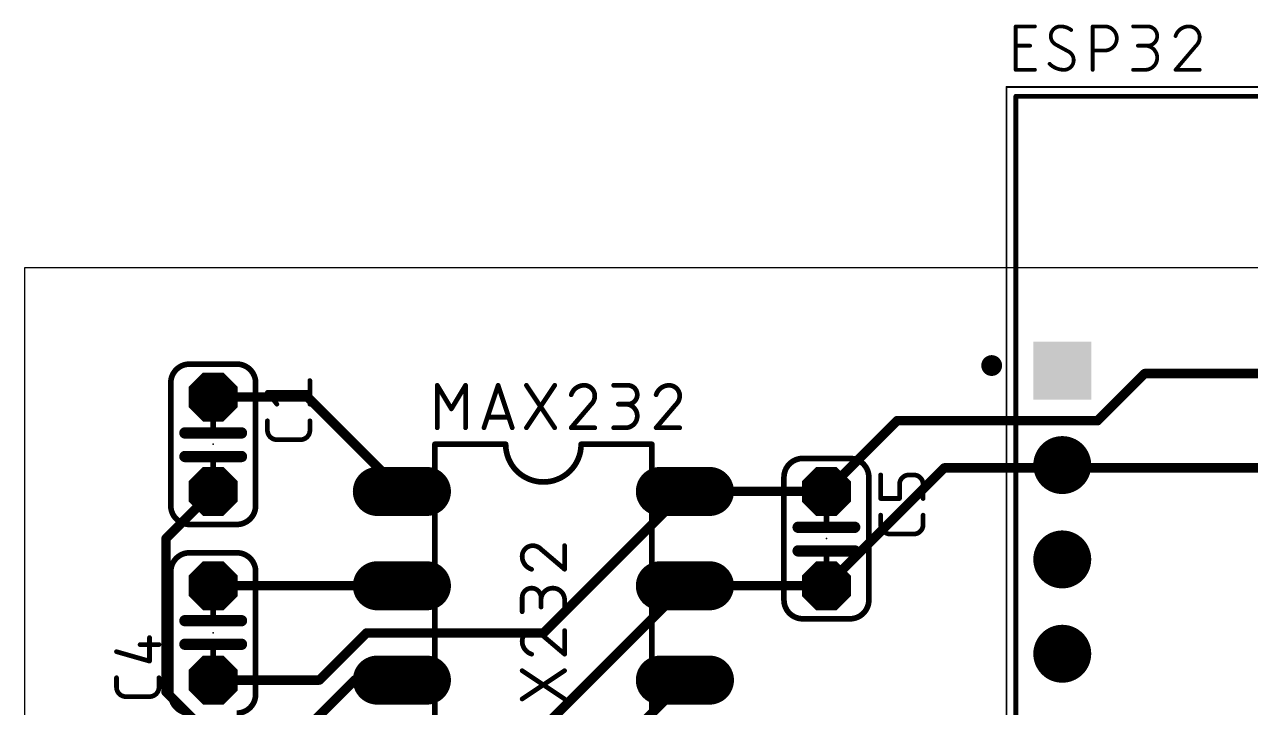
# Model space of a CAD drawing. Extents: x 0 to 84, y -53 to 109.
# Drawn here: x 0 to 33.01, y 90.7 to 109.09 of the extents above; entities that cross this region are included whole.
import ezdxf

# ---------------------------------------------------------------- set-up
doc = ezdxf.new("R2010")
doc.units = 0
for name, color, linetype in [('16', 132, 'CONTINUOUS'), ('17', 110, 'CONTINUOUS'), ('20', 31, 'CONTINUOUS'), ('21', 253, 'CONTINUOUS'), ('23', 53, 'CONTINUOUS'), ('25', 253, 'CONTINUOUS'), ('27', 253, 'CONTINUOUS'), ('39', 12, 'CONTINUOUS'), ('51', 253, 'CONTINUOUS')]:
    doc.layers.add(name, color=color, linetype=linetype)

# ---------------------------------------------------------------- blocks, each defined once
blk = doc.blocks.new('OCTAGONP')
at = {"const_width": 0.5}
blk.add_lwpolyline([(-0.25, -0.1036), (-0.25, 0.1036), (-0.1036, 0.25), (0.1036, 0.25), (0.25, 0.1036), (0.25, -0.1036), (0.1036, -0.25), (-0.1036, -0.25), (-0.25, -0.1036), (-0.25, 0.1036)], dxfattribs=at)
blk = doc.blocks.new('SQUAREP')
blk.add_solid([(-0.5, -0.5), (0.5, -0.5), (-0.5, 0.5), (0.5, 0.5)])
blk = doc.blocks.new('ROUNDP')
at = {"const_width": 0.5}
blk.add_lwpolyline([(0, -0.25, 1), (0, 0.25, 1), (0, -0.25)], format="xyb", dxfattribs=at)
blk = doc.blocks.new('LONGP100')
at = {"const_width": 1}
blk.add_lwpolyline([(-0.5, 0), (0.5, 0)], dxfattribs=at)
at = {"const_width": 0.5}
for points in [[(-0.5, 0.25, 1), (-0.5, -0.25)], [(0.5, -0.25, 1), (0.5, 0.25)]]:
    blk.add_lwpolyline(points, format="xyb", dxfattribs=at)

msp = doc.modelspace()

# ---------------------------------------------------------------- linework, layer by layer
at = {"layer": '16', "const_width": 0.254}
for points in [[(28.8925, 98.425), (30.1625, 99.695)], [(30.1625, 99.695), (53.34, 99.695)], [(7.62, 99.06), (5.08, 99.06)], [(10.16, 96.52), (7.62, 99.06)], [(21.59, 96.52), (23.495, 98.425)], [(23.495, 98.425), (28.8925, 98.425)], [(21.59, 93.98), (24.765, 97.155)], [(24.765, 97.155), (27.94, 97.155)], [(27.94, 97.155), (27.94, 97.23)], [(44.1325, 97.155), (27.94, 97.155)], [(5.08, 96.52), (3.81, 95.25)], [(17.78, 96.52), (13.97, 92.71)], [(17.78, 96.52), (21.59, 96.52)], [(3.81, 95.25), (3.81, 91.1225)], [(10.16, 93.98), (5.08, 93.98)], [(17.78, 93.98), (12.3825, 88.5825)], [(21.59, 93.98), (17.78, 93.98)], [(9.2075, 92.71), (7.9375, 91.44)], [(13.97, 92.71), (9.2075, 92.71)], [(7.9375, 91.44), (5.08, 91.44)], [(7.62, 90.17), (8.89, 91.44)], [(8.89, 91.44), (10.16, 91.44)], [(13.0175, 86.6775), (17.78, 91.44)], [(3.81, 91.1225), (4.7625, 90.17)]]:
    msp.add_lwpolyline(points, dxfattribs=at)
at = {"layer": '16', "const_width": 0.127}
for points in [[(30.1625, 99.7585, 1), (30.1625, 99.6315)], [(30.2074, 99.6501, 1), (30.1176, 99.7399)], [(5.08, 99.1235, 1), (5.08, 98.9965)], [(7.6649, 99.1049, 1), (7.5751, 99.0151)], [(7.62, 98.9965, 1), (7.62, 99.1235)], [(23.495, 98.4885, 1), (23.495, 98.3615)], [(23.5399, 98.3801, 1), (23.4501, 98.4699)], [(28.8476, 98.4699, 1), (28.9374, 98.3801)], [(28.8925, 98.3615, 1), (28.8925, 98.4885)], [(24.765, 97.2185, 1), (24.765, 97.0915)], [(24.8099, 97.1101, 1), (24.7201, 97.1999)], [(28.0035, 97.23, 1), (27.8765, 97.23)], [(27.94, 97.2185, 1), (27.94, 97.0915)], [(27.8765, 97.155, 1), (28.0035, 97.155)], [(27.94, 97.0915, 1), (27.94, 97.2185)], [(5.1249, 96.4751, 1), (5.0351, 96.5649)], [(10.1151, 96.4751, 1), (10.2049, 96.5649)], [(17.78, 96.5835, 1), (17.78, 96.4565)], [(17.8249, 96.4751, 1), (17.7351, 96.5649)], [(21.5451, 96.5649, 1), (21.6349, 96.4751)], [(21.59, 96.4565, 1), (21.59, 96.5835)], [(3.8735, 95.25, 1), (3.7465, 95.25)], [(3.7651, 95.2949, 1), (3.8549, 95.2051)], [(5.08, 94.0435, 1), (5.08, 93.9165)], [(10.16, 93.9165, 1), (10.16, 94.0435)], [(17.78, 94.0435, 1), (17.78, 93.9165)], [(17.8249, 93.9351, 1), (17.7351, 94.0249)], [(21.5451, 94.0249, 1), (21.6349, 93.9351)], [(21.59, 93.9165, 1), (21.59, 94.0435)], [(9.2075, 92.7735, 1), (9.2075, 92.6465)], [(9.2524, 92.6651, 1), (9.1626, 92.7549)], [(13.9251, 92.7549, 1), (14.0149, 92.6651)], [(13.97, 92.6465, 1), (13.97, 92.7735)], [(5.08, 91.5035, 1), (5.08, 91.3765)], [(7.8926, 91.4849, 1), (7.9824, 91.3951)], [(7.9375, 91.3765, 1), (7.9375, 91.5035)], [(8.89, 91.5035, 1), (8.89, 91.3765)], [(8.9349, 91.3951, 1), (8.8451, 91.4849)], [(10.16, 91.3765, 1), (10.16, 91.5035)], [(17.8249, 91.3951, 1), (17.7351, 91.4849)], [(3.8549, 91.1674, 1), (3.7651, 91.0776)], [(3.7465, 91.1225, 1), (3.8735, 91.1225)]]:
    msp.add_lwpolyline(points, format="xyb", dxfattribs=at)
at = {"layer": '20'}
for p, q in [((83.8, 102.54), (0, 102.54)), ((0, 102.54), (0, 0))]:
    msp.add_line(p, q, dxfattribs=at)
at = {"layer": '21'}
for points, const_width in [([(26.69, 107.1918, 1), (26.69, 107.1283)], 0.0635), ([(26.7218, 107.16, 1), (26.6583, 107.16)], 0.0635), ([(4.445, 99.949, 0.4142), (3.937, 99.441)], 0.1524), ([(4.445, 99.9871, 1), (4.445, 99.9109)], 0.0762), ([(4.445, 99.9109, 1), (4.445, 99.9871)], 0.0762), ([(6.223, 99.441, 0.4142), (5.715, 99.949)], 0.1524), ([(5.715, 99.9871, 1), (5.715, 99.9109)], 0.0762), ([(5.715, 99.9109, 1), (5.715, 99.9871)], 0.0762), ([(3.9751, 99.441, 1), (3.8989, 99.441)], 0.0762), ([(3.8989, 99.441, 1), (3.9751, 99.441)], 0.0762), ([(6.2611, 99.441, 1), (6.1849, 99.441)], 0.0762), ([(6.1849, 99.441, 1), (6.2611, 99.441)], 0.0762), ([(4.318, 98.171, 1), (4.318, 98.0186)], 0.1524), ([(5.842, 98.0186, 1), (5.842, 98.171)], 0.1524), ([(11.0871, 97.79, 1), (11.0109, 97.79)], 0.0762), ([(11.049, 97.8281, 1), (11.049, 97.7519)], 0.0762), ([(12.954, 97.79, 1), (14.986, 97.79)], 0.1524), ([(12.9921, 97.79, 1), (12.9159, 97.79)], 0.0762), ([(12.954, 97.7519, 1), (12.954, 97.8281)], 0.0762), ([(14.986, 97.8281, 1), (14.986, 97.7519)], 0.0762), ([(15.0241, 97.79, 1), (14.9479, 97.79)], 0.0762), ([(16.9291, 97.79, 1), (16.8529, 97.79)], 0.0762), ([(16.891, 97.7519, 1), (16.891, 97.8281)], 0.0762), ([(4.318, 97.536, 1), (4.318, 97.3836)], 0.1524), ([(5.842, 97.3836, 1), (5.842, 97.536)], 0.1524), ([(20.955, 97.409, 0.4142), (20.447, 96.901)], 0.1524), ([(20.955, 97.4471, 1), (20.955, 97.3709)], 0.0762), ([(20.955, 97.3709, 1), (20.955, 97.4471)], 0.0762), ([(22.733, 96.901, 0.4142), (22.225, 97.409)], 0.1524), ([(22.225, 97.4471, 1), (22.225, 97.3709)], 0.0762), ([(22.225, 97.3709, 1), (22.225, 97.4471)], 0.0762), ([(20.4851, 96.901, 1), (20.4089, 96.901)], 0.0762), ([(20.4089, 96.901, 1), (20.4851, 96.901)], 0.0762), ([(22.7711, 96.901, 1), (22.6949, 96.901)], 0.0762), ([(22.6949, 96.901, 1), (22.7711, 96.901)], 0.0762), ([(3.937, 96.139, 0.4142), (4.445, 95.631)], 0.1524), ([(3.9751, 96.139, 1), (3.8989, 96.139)], 0.0762), ([(3.8989, 96.139, 1), (3.9751, 96.139)], 0.0762), ([(5.715, 95.631, 0.4142), (6.223, 96.139)], 0.1524), ([(6.2611, 96.139, 1), (6.1849, 96.139)], 0.0762), ([(6.1849, 96.139, 1), (6.2611, 96.139)], 0.0762), ([(4.445, 95.6691, 1), (4.445, 95.5929)], 0.0762), ([(4.445, 95.5929, 1), (4.445, 95.6691)], 0.0762), ([(5.715, 95.6691, 1), (5.715, 95.5929)], 0.0762), ([(5.715, 95.5929, 1), (5.715, 95.6691)], 0.0762), ([(20.828, 95.631, 1), (20.828, 95.4786)], 0.1524), ([(22.352, 95.4786, 1), (22.352, 95.631)], 0.1524), ([(20.828, 94.996, 1), (20.828, 94.8436)], 0.1524), ([(22.352, 94.8436, 1), (22.352, 94.996)], 0.1524), ([(4.445, 94.869, 0.4142), (3.937, 94.361)], 0.1524), ([(4.445, 94.9071, 1), (4.445, 94.8309)], 0.0762), ([(4.445, 94.8309, 1), (4.445, 94.9071)], 0.0762), ([(6.223, 94.361, 0.4142), (5.715, 94.869)], 0.1524), ([(5.715, 94.9071, 1), (5.715, 94.8309)], 0.0762), ([(5.715, 94.8309, 1), (5.715, 94.9071)], 0.0762), ([(3.9751, 94.361, 1), (3.8989, 94.361)], 0.0762), ([(6.2611, 94.361, 1), (6.1849, 94.361)], 0.0762), ([(3.8989, 94.361, 1), (3.9751, 94.361)], 0.0762), ([(6.1849, 94.361, 1), (6.2611, 94.361)], 0.0762), ([(20.447, 93.599, 0.4142), (20.955, 93.091)], 0.1524), ([(20.4851, 93.599, 1), (20.4089, 93.599)], 0.0762), ([(20.4089, 93.599, 1), (20.4851, 93.599)], 0.0762), ([(22.225, 93.091, 0.4142), (22.733, 93.599)], 0.1524), ([(22.7711, 93.599, 1), (22.6949, 93.599)], 0.0762), ([(22.6949, 93.599, 1), (22.7711, 93.599)], 0.0762), ([(4.318, 93.1164, 1), (4.318, 92.964)], 0.1524), ([(5.842, 92.964, 1), (5.842, 93.1164)], 0.1524), ([(20.955, 93.1291, 1), (20.955, 93.0529)], 0.0762), ([(20.955, 93.0529, 1), (20.955, 93.1291)], 0.0762), ([(22.225, 93.1291, 1), (22.225, 93.0529)], 0.0762), ([(22.225, 93.0529, 1), (22.225, 93.1291)], 0.0762), ([(4.318, 92.4814, 1), (4.318, 92.329)], 0.1524), ([(5.842, 92.329, 1), (5.842, 92.4814)], 0.1524), ([(3.937, 91.059, 0.4142), (4.445, 90.551)], 0.1524), ([(3.9751, 91.059, 1), (3.8989, 91.059)], 0.0762), ([(5.715, 90.551, 0.4142), (6.223, 91.059)], 0.1524), ([(6.2611, 91.059, 1), (6.1849, 91.059)], 0.0762), ([(3.8989, 91.059, 1), (3.9751, 91.059)], 0.0762), ([(6.1849, 91.059, 1), (6.2611, 91.059)], 0.0762)]:
    msp.add_lwpolyline(points, format="xyb", dxfattribs=dict(at, const_width=const_width))
for points, const_width in [([(26.69, 52.76), (26.69, 107.16)], 0.127), ([(26.69, 107.16), (54.59, 107.16)], 0.127), ([(4.445, 99.949), (5.715, 99.949)], 0.1524), ([(3.937, 96.139), (3.937, 99.441)], 0.1524), ([(6.223, 96.139), (6.223, 99.441)], 0.1524), ([(5.842, 98.0948), (4.318, 98.0948)], 0.3048), ([(11.049, 97.79), (11.049, 77.47)], 0.1524), ([(11.049, 97.79), (12.954, 97.79)], 0.1524), ([(16.891, 97.79), (14.986, 97.79)], 0.1524), ([(16.891, 77.47), (16.891, 97.79)], 0.1524), ([(5.842, 97.4598), (4.318, 97.4598)], 0.3048), ([(20.955, 97.409), (22.225, 97.409)], 0.1524), ([(20.447, 93.599), (20.447, 96.901)], 0.1524), ([(22.733, 93.599), (22.733, 96.901)], 0.1524), ([(4.445, 95.631), (5.715, 95.631)], 0.1524), ([(22.352, 95.5548), (20.828, 95.5548)], 0.3048), ([(22.352, 94.9198), (20.828, 94.9198)], 0.3048), ([(5.715, 94.869), (4.445, 94.869)], 0.1524), ([(3.937, 94.361), (3.937, 91.059)], 0.1524), ([(6.223, 94.361), (6.223, 91.059)], 0.1524), ([(4.318, 93.0402), (5.842, 93.0402)], 0.3048), ([(20.955, 93.091), (22.225, 93.091)], 0.1524), ([(4.318, 92.4052), (5.842, 92.4052)], 0.3048)]:
    msp.add_lwpolyline(points, dxfattribs=dict(at, const_width=const_width))
at = {"layer": '23'}
for p in [(5.08, 97.79), (21.59, 95.25), (5.08, 92.71)]:
    msp.add_point(p, dxfattribs=at)
at = {"layer": '25'}
for points, const_width in [([(26.6854, 107.8716), (26.6854, 109.0405)], 0.1016), ([(26.6854, 109.0405), (27.2049, 109.0405)], 0.1016), ([(28.7583, 107.8716), (28.7583, 109.0405)], 0.1016), ([(28.7583, 109.0405), (29.083, 109.0405)], 0.1016), ([(29.8467, 109.0405), (30.2363, 109.0405)], 0.1016), ([(28.1174, 108.3586), (27.7602, 108.5535)], 0.1016), ([(26.6854, 108.521), (27.075, 108.521)], 0.1016), ([(29.083, 108.3911), (28.7583, 108.3911)], 0.1016), ([(30.2363, 108.521), (29.9765, 108.521)], 0.1016), ([(31.5421, 108.521), (30.9901, 107.8716)], 0.1016), ([(27.2049, 107.8716), (26.6854, 107.8716)], 0.1016), ([(29.8467, 107.8716), (30.1713, 107.8716)], 0.1016), ([(30.9901, 107.8716), (31.6395, 107.8716)], 0.1016), ([(7.6835, 98.8695), (7.6835, 99.5045)], 0.127), ([(11.1125, 98.2345), (11.1125, 99.3775)], 0.127), ([(11.1125, 99.3775), (11.4935, 98.7425)], 0.127), ([(11.4935, 98.7425), (11.8745, 99.3775)], 0.127), ([(11.8745, 99.3775), (11.8745, 98.2345)], 0.127), ([(12.3698, 98.2345), (12.7508, 99.3775)], 0.127), ([(12.7508, 99.3775), (13.1318, 98.2345)], 0.127), ([(13.5128, 98.2345), (14.2748, 99.3775)], 0.127), ([(13.5128, 99.3775), (14.2748, 98.2345)], 0.127), ([(15.8623, 99.3775), (16.2433, 99.3775)], 0.127), ([(6.7945, 98.8695), (6.5405, 99.187)], 0.127), ([(6.5405, 99.187), (7.6835, 99.187)], 0.127), ([(15.2591, 98.8695), (14.7193, 98.2345)], 0.127), ([(16.2433, 98.8695), (15.9893, 98.8695)], 0.127), ([(17.545, 98.8695), (17.0053, 98.2345)], 0.127), ([(6.5405, 98.1673), (6.5405, 98.4213)], 0.127), ([(7.6835, 98.4213), (7.6835, 98.1673)], 0.127), ([(13.0366, 98.5203), (12.465, 98.5203)], 0.127), ([(14.7193, 98.2345), (15.3543, 98.2345)], 0.127), ([(15.8623, 98.2345), (16.1798, 98.2345)], 0.127), ([(17.0053, 98.2345), (17.6403, 98.2345)], 0.127), ([(7.4295, 97.9133), (6.7945, 97.9133)], 0.127), ([(23.0505, 96.3295), (23.0505, 96.9645)], 0.127), ([(23.5585, 96.7105), (23.5585, 96.3295)], 0.127), ([(23.9395, 96.9645), (23.8125, 96.9645)], 0.127), ([(24.1935, 96.3295), (24.1935, 96.7105)], 0.127), ([(23.5585, 96.3295), (23.0505, 96.3295)], 0.127), ([(23.0505, 95.6273), (23.0505, 95.8813)], 0.127), ([(24.1935, 95.8813), (24.1935, 95.6273)], 0.127), ([(23.9395, 95.3733), (23.3045, 95.3733)], 0.127), ([(3.1115, 92.3962), (3.6195, 92.3962)], 0.127), ([(3.3655, 91.9517), (3.3655, 92.5867)], 0.127), ([(2.4765, 92.2057), (3.3655, 91.9517)], 0.127), ([(2.4765, 91.2495), (2.4765, 91.5035)], 0.127), ([(3.6195, 91.5035), (3.6195, 91.2495)], 0.127), ([(3.3655, 90.9955), (2.7305, 90.9955)], 0.127)]:
    msp.add_lwpolyline(points, dxfattribs=dict(at, const_width=const_width))
for points, const_width in [([(26.7108, 109.0405, 1), (26.66, 109.0405)], 0.0508), ([(26.6854, 109.0659, 1), (26.6854, 109.0151)], 0.0508), ([(27.2049, 109.0151, 1), (27.2049, 109.0659)], 0.0508), ([(27.8901, 109.0405, 0.4142), (27.6304, 108.7807)], 0.1016), ([(28.1823, 108.9431, 0.1623), (27.8901, 109.0405)], 0.1016), ([(27.8901, 109.0659, 1), (27.8901, 109.0151)], 0.0508), ([(27.8901, 109.0151, 1), (27.8901, 109.0659)], 0.0508), ([(28.1671, 108.9228, 1), (28.1976, 108.9634)], 0.0508), ([(28.7837, 109.0405, 1), (28.7329, 109.0405)], 0.0508), ([(28.7583, 109.0659, 1), (28.7583, 109.0151)], 0.0508), ([(29.083, 108.3911, 1), (29.083, 109.0405)], 0.1016), ([(29.083, 109.0659, 1), (29.083, 109.0151)], 0.0508), ([(29.083, 109.0151, 1), (29.083, 109.0659)], 0.0508), ([(29.8467, 109.0659, 1), (29.8467, 109.0151)], 0.0508), ([(30.2363, 108.521, 1), (30.2363, 109.0405)], 0.1016), ([(30.2363, 109.0659, 1), (30.2363, 109.0151)], 0.0508), ([(30.2363, 109.0151, 1), (30.2363, 109.0659)], 0.0508), ([(31.3473, 109.0405, 0.3252), (30.9901, 108.7807)], 0.1016), ([(31.3473, 109.0659, 1), (31.3472, 109.0151)], 0.0508), ([(31.6395, 108.7483, 0.4142), (31.3473, 109.0405)], 0.1016), ([(31.3472, 109.0151, 1), (31.3473, 109.0659)], 0.0508), ([(27.6304, 108.7807, 0.2656), (27.7602, 108.5535)], 0.1016), ([(27.6558, 108.7807, 1), (27.605, 108.7807)], 0.0508), ([(27.605, 108.7807, 1), (27.6558, 108.7807)], 0.0508), ([(27.7724, 108.5757, 1), (27.7481, 108.5312)], 0.0508), ([(27.7473, 108.5316, 1), (27.7731, 108.5753)], 0.0508), ([(30.9659, 108.7886, 1), (31.0143, 108.7729)], 0.0508), ([(31.5421, 108.521, 0.2053), (31.6395, 108.7483)], 0.1016), ([(31.6649, 108.7483, 1), (31.6141, 108.7483)], 0.0508), ([(31.6141, 108.7483, 1), (31.6649, 108.7483)], 0.0508), ([(26.6854, 108.5464, 1), (26.6854, 108.4956)], 0.0508), ([(27.075, 108.4956, 1), (27.075, 108.5464)], 0.0508), ([(28.2473, 108.1314, 0.2656), (28.1174, 108.3586)], 0.1016), ([(28.1303, 108.3805, 1), (28.1045, 108.3368)], 0.0508), ([(28.1052, 108.3363, 1), (28.1296, 108.3809)], 0.0508), ([(28.7583, 108.4165, 1), (28.7583, 108.3657)], 0.0508), ([(29.083, 108.4165, 1), (29.083, 108.3657)], 0.0508), ([(29.083, 108.3657, 1), (29.083, 108.4165)], 0.0508), ([(29.9765, 108.5464, 1), (29.9765, 108.4956)], 0.0508), ([(30.1713, 107.8716, 1), (30.1713, 108.521)], 0.1016), ([(30.1713, 108.5464, 1), (30.1713, 108.4956)], 0.0508), ([(30.2363, 108.5464, 1), (30.2363, 108.4956)], 0.0508), ([(30.2363, 108.4956, 1), (30.2363, 108.5464)], 0.0508), ([(31.5245, 108.5394, 1), (31.5596, 108.5026)], 0.0508), ([(31.5614, 108.5045, 1), (31.5227, 108.5374)], 0.0508), ([(27.5979, 108.0339, 0.2), (27.9875, 107.8716)], 0.1016), ([(27.6159, 108.0518, 1), (27.5799, 108.0161)], 0.0508), ([(27.9875, 107.8716, 0.4142), (28.2473, 108.1314)], 0.1016), ([(28.2727, 108.1314, 1), (28.2219, 108.1314)], 0.0508), ([(28.2219, 108.1314, 1), (28.2727, 108.1314)], 0.0508), ([(26.6854, 107.897, 1), (26.6854, 107.8462)], 0.0508), ([(26.66, 107.8716, 1), (26.7108, 107.8716)], 0.0508), ([(27.2049, 107.8462, 1), (27.2049, 107.897)], 0.0508), ([(27.9875, 107.897, 1), (27.9875, 107.8462)], 0.0508), ([(27.9875, 107.8462, 1), (27.9875, 107.897)], 0.0508), ([(28.7329, 107.8716, 1), (28.7837, 107.8716)], 0.0508), ([(29.8467, 107.897, 1), (29.8467, 107.8462)], 0.0508), ([(30.1713, 107.897, 1), (30.1713, 107.8462)], 0.0508), ([(30.1713, 107.8462, 1), (30.1713, 107.897)], 0.0508), ([(30.9707, 107.8881, 1), (31.0094, 107.8551)], 0.0508), ([(30.9901, 107.897, 1), (30.9901, 107.8462)], 0.0508), ([(31.6395, 107.8462, 1), (31.6395, 107.897)], 0.0508), ([(7.7153, 99.5045, 1), (7.6518, 99.5045)], 0.0635), ([(11.1443, 99.3775, 1), (11.0808, 99.3775)], 0.0635), ([(11.1397, 99.3938, 1), (11.0853, 99.3612)], 0.0635), ([(11.9063, 99.3775, 1), (11.8428, 99.3775)], 0.0635), ([(11.9017, 99.3612, 1), (11.8473, 99.3938)], 0.0635), ([(12.7809, 99.3875, 1), (12.7207, 99.3675)], 0.0635), ([(12.7809, 99.3675, 1), (12.7207, 99.3875)], 0.0635), ([(13.5392, 99.3951, 1), (13.4864, 99.3599)], 0.0635), ([(14.3012, 99.3599, 1), (14.2484, 99.3951)], 0.0635), ([(15.0686, 99.3775, 0.3252), (14.7193, 99.1235)], 0.127), ([(15.0686, 99.4093, 1), (15.0686, 99.3457)], 0.0635), ([(15.3543, 99.0918, 0.4142), (15.0686, 99.3775)], 0.127), ([(15.0685, 99.3457, 1), (15.0686, 99.4093)], 0.0635), ([(15.8623, 99.4093, 1), (15.8623, 99.3457)], 0.0635), ([(16.2433, 99.4093, 1), (16.2433, 99.3457)], 0.0635), ([(16.2433, 98.8695, 1), (16.2433, 99.3775)], 0.127), ([(16.2433, 99.3457, 1), (16.2433, 99.4093)], 0.0635), ([(17.3545, 99.3775, 0.3252), (17.0053, 99.1235)], 0.127), ([(17.3545, 99.4093, 1), (17.3545, 99.3457)], 0.0635), ([(17.6403, 99.0918, 0.4142), (17.3545, 99.3775)], 0.127), ([(17.3545, 99.3457, 1), (17.3546, 99.4093)], 0.0635), ([(6.5405, 99.2188, 1), (6.5405, 99.1553)], 0.0635), ([(6.5653, 99.2068, 1), (6.5157, 99.1672)], 0.0635), ([(7.6835, 99.1553, 1), (7.6835, 99.2188)], 0.0635), ([(14.6891, 99.1333, 1), (14.7495, 99.1137)], 0.0635), ([(15.2591, 98.8695, 0.2053), (15.3543, 99.0918)], 0.127), ([(15.3225, 99.0918, 1), (15.3861, 99.0918)], 0.0635), ([(15.386, 99.0918, 1), (15.3226, 99.0917)], 0.0635), ([(16.9751, 99.1333, 1), (17.0355, 99.1137)], 0.0635), ([(17.545, 98.8695, 0.2053), (17.6403, 99.0918)], 0.127), ([(17.672, 99.0918, 1), (17.6086, 99.0917)], 0.0635), ([(17.6086, 99.0918, 1), (17.672, 99.0918)], 0.0635), ([(6.7697, 98.8497, 1), (6.8193, 98.8893)], 0.0635), ([(7.6518, 98.8695, 1), (7.7153, 98.8695)], 0.0635), ([(11.4663, 98.7588, 1), (11.5207, 98.7262)], 0.0635), ([(11.4663, 98.7262, 1), (11.5207, 98.7588)], 0.0635), ([(15.2372, 98.8925, 1), (15.2809, 98.8465)], 0.0635), ([(15.2832, 98.8489, 1), (15.2349, 98.8901)], 0.0635), ([(15.9893, 98.9013, 1), (15.9893, 98.8377)], 0.0635), ([(16.1798, 98.9013, 1), (16.1798, 98.8377)], 0.0635), ([(16.1798, 98.2345, 1), (16.1798, 98.8695)], 0.127), ([(16.2433, 98.9013, 1), (16.2433, 98.8377)], 0.0635), ([(16.2433, 98.8377, 1), (16.2433, 98.9013)], 0.0635), ([(17.5232, 98.8925, 1), (17.5669, 98.8465)], 0.0635), ([(17.5692, 98.8489, 1), (17.5209, 98.8901)], 0.0635), ([(6.5723, 98.4213, 1), (6.5088, 98.4213)], 0.0635), ([(7.7153, 98.4213, 1), (7.6518, 98.4213)], 0.0635), ([(12.465, 98.552, 1), (12.465, 98.4885)], 0.0635), ([(13.0366, 98.4885, 1), (13.0366, 98.552)], 0.0635), ([(6.5405, 98.1673, 0.4142), (6.7945, 97.9133)], 0.127), ([(6.5723, 98.1673, 1), (6.5088, 98.1673)], 0.0635), ([(6.5088, 98.1673, 1), (6.5723, 98.1673)], 0.0635), ([(7.4295, 97.9133, 0.4142), (7.6835, 98.1673)], 0.127), ([(7.7153, 98.1673, 1), (7.6518, 98.1673)], 0.0635), ([(7.6518, 98.1673, 1), (7.7153, 98.1673)], 0.0635), ([(11.0808, 98.2345, 1), (11.1443, 98.2345)], 0.0635), ([(11.8428, 98.2345, 1), (11.9063, 98.2345)], 0.0635), ([(12.3397, 98.2445, 1), (12.3999, 98.2245)], 0.0635), ([(13.1017, 98.2245, 1), (13.1619, 98.2445)], 0.0635), ([(13.4864, 98.2521, 1), (13.5392, 98.2169)], 0.0635), ([(14.2484, 98.2169, 1), (14.3012, 98.2521)], 0.0635), ([(14.7193, 98.2663, 1), (14.7193, 98.2028)], 0.0635), ([(14.6951, 98.2551, 1), (14.7435, 98.2139)], 0.0635), ([(15.3543, 98.2028, 1), (15.3543, 98.2663)], 0.0635), ([(15.8623, 98.2663, 1), (15.8623, 98.2028)], 0.0635), ([(16.1798, 98.2663, 1), (16.1798, 98.2028)], 0.0635), ([(16.1798, 98.2028, 1), (16.1798, 98.2663)], 0.0635), ([(17.0053, 98.2663, 1), (17.0053, 98.2028)], 0.0635), ([(16.9811, 98.2551, 1), (17.0295, 98.2139)], 0.0635), ([(17.6403, 98.2028, 1), (17.6403, 98.2663)], 0.0635), ([(6.7945, 97.945, 1), (6.7945, 97.8815)], 0.0635), ([(6.7945, 97.8815, 1), (6.7945, 97.945)], 0.0635), ([(7.4295, 97.945, 1), (7.4295, 97.8815)], 0.0635), ([(7.4295, 97.8815, 1), (7.4295, 97.945)], 0.0635), ([(23.0822, 96.9645, 1), (23.0188, 96.9645)], 0.0635), ([(23.8125, 96.9645, 0.4142), (23.5585, 96.7105)], 0.127), ([(23.5903, 96.7105, 1), (23.5268, 96.7105)], 0.0635), ([(23.5268, 96.7105, 1), (23.5903, 96.7105)], 0.0635), ([(23.8125, 96.9963, 1), (23.8125, 96.9327)], 0.0635), ([(23.8125, 96.9327, 1), (23.8125, 96.9963)], 0.0635), ([(23.9395, 96.9963, 1), (23.9395, 96.9327)], 0.0635), ([(24.1935, 96.7105, 0.4142), (23.9395, 96.9645)], 0.127), ([(23.9395, 96.9327, 1), (23.9395, 96.9963)], 0.0635), ([(24.2252, 96.7105, 1), (24.1618, 96.7105)], 0.0635), ([(24.1618, 96.7105, 1), (24.2252, 96.7105)], 0.0635), ([(23.0505, 96.3613, 1), (23.0505, 96.2978)], 0.0635), ([(23.5585, 96.2978, 1), (23.5585, 96.3613)], 0.0635), ([(23.0188, 96.3295, 1), (23.0822, 96.3295)], 0.0635), ([(23.5268, 96.3295, 1), (23.5903, 96.3295)], 0.0635), ([(24.1618, 96.3295, 1), (24.2252, 96.3295)], 0.0635), ([(23.0822, 95.8813, 1), (23.0188, 95.8813)], 0.0635), ([(24.2252, 95.8813, 1), (24.1618, 95.8813)], 0.0635), ([(23.0505, 95.6273, 0.4142), (23.3045, 95.3733)], 0.127), ([(23.0822, 95.6273, 1), (23.0188, 95.6273)], 0.0635), ([(23.0188, 95.6273, 1), (23.0822, 95.6273)], 0.0635), ([(23.3045, 95.405, 1), (23.3045, 95.3415)], 0.0635), ([(23.3045, 95.3415, 1), (23.3045, 95.405)], 0.0635), ([(23.9395, 95.3733, 0.4142), (24.1935, 95.6273)], 0.127), ([(23.9395, 95.405, 1), (23.9395, 95.3415)], 0.0635), ([(23.9395, 95.3415, 1), (23.9395, 95.405)], 0.0635), ([(24.2252, 95.6273, 1), (24.1618, 95.6273)], 0.0635), ([(24.1618, 95.6273, 1), (24.2252, 95.6273)], 0.0635), ([(3.1115, 92.428, 1), (3.1115, 92.3645)], 0.0635), ([(3.3973, 92.5867, 1), (3.3338, 92.5867)], 0.0635), ([(3.6195, 92.3645, 1), (3.6195, 92.428)], 0.0635), ([(2.4852, 92.2363, 1), (2.4678, 92.1752)], 0.0635), ([(3.3338, 91.9517, 1), (3.3973, 91.9517)], 0.0635), ([(3.3568, 91.9212, 1), (3.3742, 91.9823)], 0.0635), ([(2.5083, 91.5035, 1), (2.4447, 91.5035)], 0.0635), ([(3.6513, 91.5035, 1), (3.5878, 91.5035)], 0.0635), ([(2.5083, 91.2495, 1), (2.4447, 91.2495)], 0.0635), ([(2.4447, 91.2495, 1), (2.5083, 91.2495)], 0.0635), ([(2.4765, 91.2495, 0.4142), (2.7305, 90.9955)], 0.127), ([(3.3655, 90.9955, 0.4142), (3.6195, 91.2495)], 0.127), ([(3.6513, 91.2495, 1), (3.5878, 91.2495)], 0.0635), ([(3.5878, 91.2495, 1), (3.6513, 91.2495)], 0.0635), ([(2.7305, 91.0273, 1), (2.7305, 90.9638)], 0.0635), ([(2.7305, 90.9638, 1), (2.7305, 91.0273)], 0.0635), ([(3.3655, 91.0273, 1), (3.3655, 90.9638)], 0.0635), ([(3.3655, 90.9638, 1), (3.3655, 91.0273)], 0.0635)]:
    msp.add_lwpolyline(points, format="xyb", dxfattribs=dict(at, const_width=const_width))
at = {"layer": '27'}
for points, const_width in [([(26.04, 99.77, 1), (26.04, 100.05, 1), (26.04, 99.77)], 0.28), ([(13.6843, 95.0595, 0.4142), (13.3985, 94.7738)], 0.127), ([(13.9065, 94.9643, 0.2053), (13.6843, 95.0595)], 0.127), ([(13.6842, 95.0912, 1), (13.6843, 95.0278)], 0.0635), ([(13.6843, 95.0277, 1), (13.6843, 95.0913)], 0.0635), ([(14.5733, 95.0595, 1), (14.5098, 95.0595)], 0.0635), ([(13.4303, 94.7737, 1), (13.3667, 94.7738)], 0.0635), ([(13.3667, 94.7738, 1), (13.4303, 94.7738)], 0.0635), ([(13.3985, 94.7738, 0.3252), (13.6525, 94.4245)], 0.127), ([(13.9271, 94.9884, 1), (13.8859, 94.9401)], 0.0635), ([(13.8835, 94.9424, 1), (13.9295, 94.9861)], 0.0635), ([(13.6427, 94.3943, 1), (13.6623, 94.4547)], 0.0635), ([(14.5098, 94.4245, 1), (14.5733, 94.4245)], 0.0635), ([(14.5209, 94.4003, 1), (14.5621, 94.4487)], 0.0635), ([(13.9065, 93.6625, 1), (13.3985, 93.6625)], 0.127), ([(14.5415, 93.599, 1), (13.9065, 93.599)], 0.127), ([(13.4303, 93.6625, 1), (13.3667, 93.6625)], 0.0635), ([(13.3667, 93.6625, 1), (13.4303, 93.6625)], 0.0635), ([(13.9383, 93.6625, 1), (13.8748, 93.6625)], 0.0635), ([(13.8748, 93.6625, 1), (13.9383, 93.6625)], 0.0635), ([(13.8748, 93.599, 1), (13.9383, 93.599)], 0.0635), ([(13.8748, 93.4085, 1), (13.9383, 93.4085)], 0.0635), ([(14.5733, 93.599, 1), (14.5098, 93.599)], 0.0635), ([(14.5098, 93.599, 1), (14.5733, 93.599)], 0.0635), ([(13.3667, 93.2815, 1), (13.4303, 93.2815)], 0.0635), ([(14.5098, 93.2815, 1), (14.5733, 93.2815)], 0.0635), ([(13.6843, 92.7735, 0.4142), (13.3985, 92.4878)], 0.127), ([(13.9065, 92.6783, 0.2053), (13.6843, 92.7735)], 0.127), ([(13.6842, 92.8052, 1), (13.6843, 92.7418)], 0.0635), ([(13.6843, 92.7417, 1), (13.6843, 92.8053)], 0.0635), ([(14.5733, 92.7735, 1), (14.5098, 92.7735)], 0.0635), ([(13.4303, 92.4877, 1), (13.3667, 92.4878)], 0.0635), ([(13.3667, 92.4878, 1), (13.4303, 92.4878)], 0.0635), ([(13.3985, 92.4878, 0.3252), (13.6525, 92.1385)], 0.127), ([(13.9271, 92.7024, 1), (13.8859, 92.6541)], 0.0635), ([(13.8835, 92.6564, 1), (13.9295, 92.7001)], 0.0635), ([(13.6427, 92.1083, 1), (13.6623, 92.1687)], 0.0635), ([(14.5098, 92.1385, 1), (14.5733, 92.1385)], 0.0635), ([(14.5209, 92.1143, 1), (14.5621, 92.1627)], 0.0635), ([(13.4161, 91.7204, 1), (13.3809, 91.6676)], 0.0635), ([(14.5591, 91.6676, 1), (14.5239, 91.7204)], 0.0635), ([(13.3809, 90.9584, 1), (13.4161, 90.9056)], 0.0635), ([(14.5239, 90.9056, 1), (14.5591, 90.9584)], 0.0635)]:
    msp.add_lwpolyline(points, format="xyb", dxfattribs=dict(at, const_width=const_width))
at = {"layer": '27', "const_width": 0.127}
for points in [[(14.5415, 94.4245), (14.5415, 95.0595)], [(13.9065, 94.9643), (14.5415, 94.4245)], [(13.3985, 93.2815), (13.3985, 93.6625)], [(13.9065, 93.6625), (13.9065, 93.4085)], [(14.5415, 93.2815), (14.5415, 93.599)], [(14.5415, 92.1385), (14.5415, 92.7735)], [(13.9065, 92.6783), (14.5415, 92.1385)], [(14.5415, 90.932), (13.3985, 91.694)], [(13.3985, 90.932), (14.5415, 91.694)]]:
    msp.add_lwpolyline(points, dxfattribs=at)
at = {"layer": '39', "const_width": 0.05}
for points in [[(26.44, 107.41), (54.84, 107.41)], [(26.44, 52.51), (26.44, 107.41)]]:
    msp.add_lwpolyline(points, dxfattribs=at)
at = {"layer": '39', "const_width": 0.025}
for points in [[(26.44, 107.4225, 1), (26.44, 107.3975)], [(26.4525, 107.41, 1), (26.4275, 107.41)]]:
    msp.add_lwpolyline(points, format="xyb", dxfattribs=at)
at = {"layer": '51'}
for points, const_width in [([(26.69, 107.1918, 1), (26.69, 107.1283)], 0.0635), ([(26.7218, 107.16, 1), (26.6583, 107.16)], 0.0635), ([(26.04, 99.77, 1), (26.04, 100.05, 1), (26.04, 99.77)], 0.28), ([(5.1181, 99.06, 1), (5.0419, 99.06)], 0.0762), ([(5.0419, 98.0948, 1), (5.1181, 98.0948)], 0.0762), ([(5.1181, 97.4598, 1), (5.0419, 97.4598)], 0.0762), ([(5.0419, 96.52, 1), (5.1181, 96.52)], 0.0762), ([(21.6281, 96.52, 1), (21.5519, 96.52)], 0.0762), ([(21.5519, 95.5548, 1), (21.6281, 95.5548)], 0.0762), ([(21.6281, 94.9198, 1), (21.5519, 94.9198)], 0.0762), ([(5.1181, 93.98, 1), (5.0419, 93.98)], 0.0762), ([(21.5519, 93.98, 1), (21.6281, 93.98)], 0.0762), ([(5.0419, 93.0402, 1), (5.1181, 93.0402)], 0.0762), ([(5.1181, 92.4052, 1), (5.0419, 92.4052)], 0.0762), ([(5.0419, 91.44, 1), (5.1181, 91.44)], 0.0762)]:
    msp.add_lwpolyline(points, format="xyb", dxfattribs=dict(at, const_width=const_width))
for points, const_width in [([(26.69, 107.16), (54.59, 107.16)], 0.127), ([(26.69, 52.76), (26.69, 107.16)], 0.127), ([(5.08, 99.06), (5.08, 98.0948)], 0.1524), ([(5.08, 96.52), (5.08, 97.4598)], 0.1524), ([(21.59, 96.52), (21.59, 95.5548)], 0.1524), ([(21.59, 93.98), (21.59, 94.9198)], 0.1524), ([(5.08, 93.98), (5.08, 93.0402)], 0.1524), ([(5.08, 91.44), (5.08, 92.4052)], 0.1524)]:
    msp.add_lwpolyline(points, dxfattribs=dict(at, const_width=const_width))

# ---------------------------------------------------------------- block references
at = {"layer": '17'}
for name, p, xscale, yscale in [('SQUAREP', (27.94, 99.77), 1.56, 1.56), ('SQUAREP', (27.94, 99.77), 1.56, 1.56), ('ROUNDP', (27.94, 97.23), 1.56, 1.56), ('ROUNDP', (27.94, 97.23), 1.56, 1.56), ('LONGP100', (10.16, 96.52), 1.3208, 1.3208), ('LONGP100', (10.16, 96.52), 1.3208, 1.3208), ('LONGP100', (17.78, 96.52), 1.3208, 1.3208), ('LONGP100', (17.78, 96.52), 1.3208, 1.3208), ('ROUNDP', (27.94, 94.69), 1.56, 1.56), ('ROUNDP', (27.94, 94.69), 1.56, 1.56), ('LONGP100', (10.16, 93.98), 1.3208, 1.3208), ('LONGP100', (10.16, 93.98), 1.3208, 1.3208), ('LONGP100', (17.78, 93.98), 1.3208, 1.3208), ('LONGP100', (17.78, 93.98), 1.3208, 1.3208), ('ROUNDP', (27.94, 92.15), 1.56, 1.56), ('ROUNDP', (27.94, 92.15), 1.56, 1.56), ('LONGP100', (10.16, 91.44), 1.3208, 1.3208), ('LONGP100', (10.16, 91.44), 1.3208, 1.3208), ('LONGP100', (17.78, 91.44), 1.3208, 1.3208), ('LONGP100', (17.78, 91.44), 1.3208, 1.3208)]:
    msp.add_blockref(name, p, dxfattribs=dict(at, xscale=xscale, yscale=yscale))
at = {"layer": '17', "xscale": 1.3208, "yscale": 1.3208}
for p, rotation in [((5.08, 99.06), 270), ((5.08, 99.06), 270), ((5.08, 96.52), 270), ((5.08, 96.52), 270), ((21.59, 96.52), 270), ((21.59, 96.52), 270), ((5.08, 93.98), 90), ((5.08, 93.98), 90), ((21.59, 93.98), 270), ((21.59, 93.98), 270), ((5.08, 91.44), 90), ((5.08, 91.44), 90)]:
    msp.add_blockref('OCTAGONP', p, dxfattribs=dict(at, rotation=rotation))

doc.saveas('drawing.dxf')
